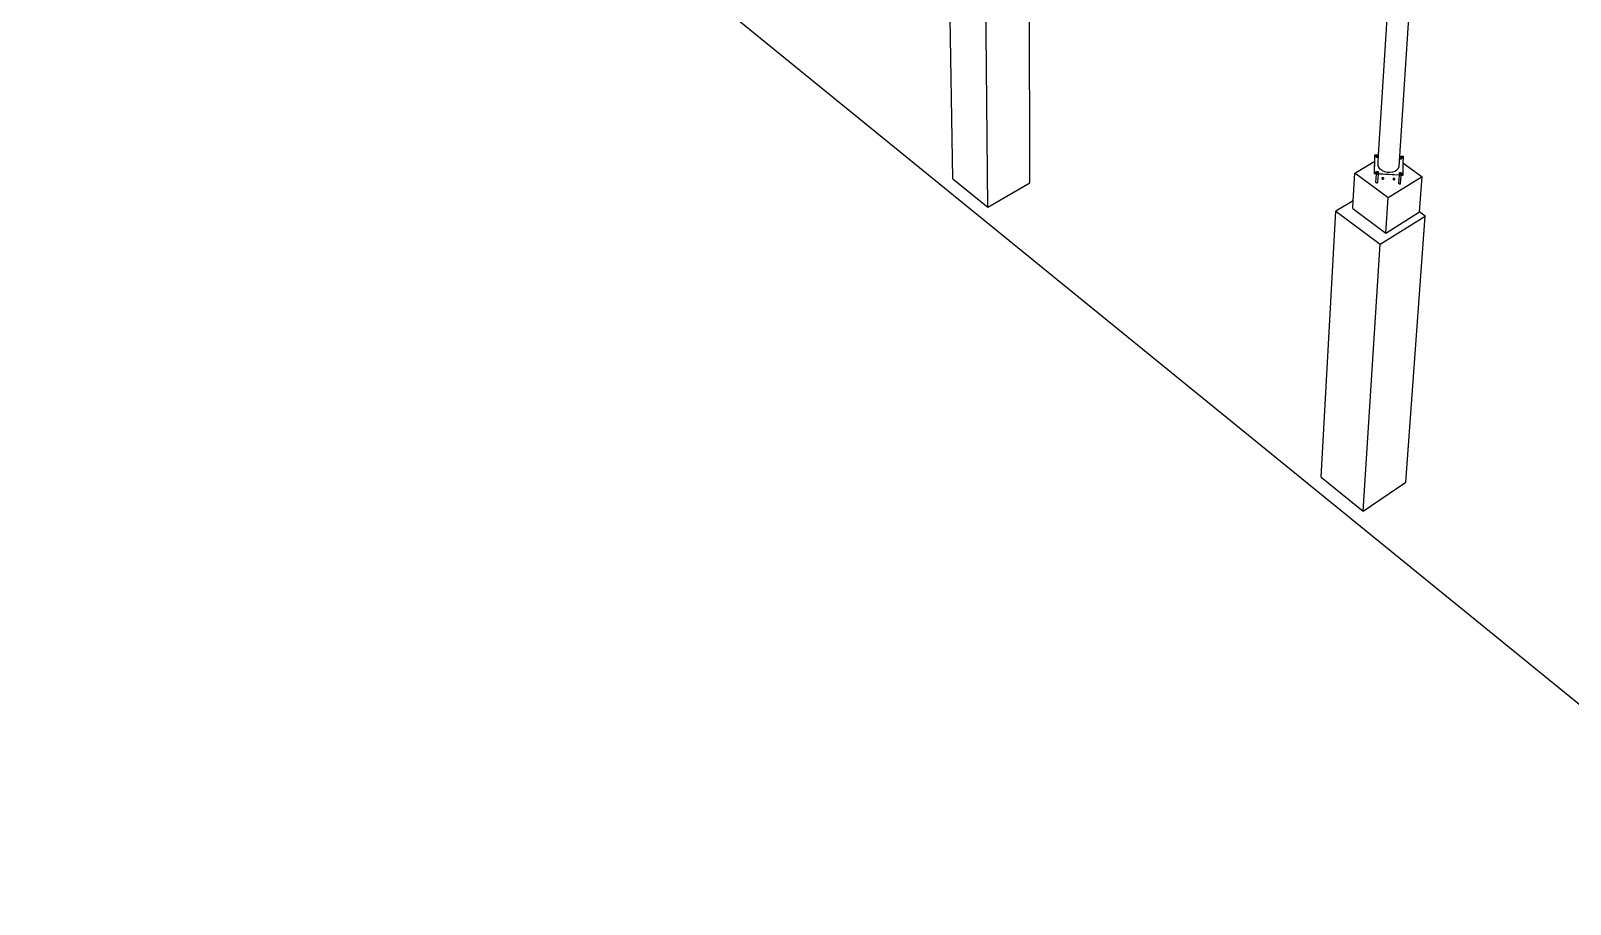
# Model space of a CAD drawing. Header units: inches. Extents: x -1925 to 2772, y -1726 to 1726.
# Drawn here: x -1358 to 713, y -1726 to -550 of the extents above; entities that cross this region are included whole.
import ezdxf

# ---------------------------------------------------------------- set-up
doc = ezdxf.new("R2010")
doc.units = ezdxf.units.IN
doc.header["$MEASUREMENT"] = 0

msp = doc.modelspace()

# ---------------------------------------------------------------- linework, layer by layer
for p, q in [((-1358.5, 240.4), (1056, -1726)), ((455.4, -716.9), (495.5, -75.9)), ((483.8, -718.4), (527.2, -66)), ((-117.8, -748.9), (-123.4, -402.2)), ((-13.8, -754.4), (-14.5, -407.6)), ((-70.5, -787.2), (-73.9, -439.3)), ((449.9, -739.9), (450.2, -718.8)), ((450.1, -725.1), (450.2, -719.2)), ((450.2, -718.8), (450.3, -716.6)), ((450.2, -716.9), (450.3, -716.6)), ((450.2, -719.2), (450.2, -716.9)), ((450.2, -718.8), (451.1, -718.8)), ((450.2, -719.2), (450.2, -718.8)), ((450.3, -716.6), (453.6, -716.8)), ((450.3, -716.6), (452.1, -717.9)), ((451.1, -718.8), (451.9, -718.6)), ((451.9, -718.8), (451.8, -719)), ((451.9, -718.8), (451.8, -719)), ((451.8, -719), (451.9, -719.3)), ((451.9, -718.3), (452, -718.1)), ((452, -718.6), (451.9, -718.3)), ((451.9, -718.6), (451.9, -718.3)), ((451.9, -718.8), (452, -718.6)), ((451.9, -718.6), (451.9, -718.6)), ((451.9, -718.6), (452, -718.6)), ((452, -718.6), (451.9, -718.8)), ((451.9, -718.8), (451.9, -718.6)), ((452, -718.6), (451.9, -718.8)), ((451.9, -719), (451.9, -718.8)), ((451.9, -719), (451.9, -718.8)), ((451.9, -718.8), (451.9, -718.8)), ((451.9, -719.2), (451.9, -719)), ((452.1, -719.4), (451.9, -719.2)), ((451.9, -719.3), (452, -719.5)), ((452, -718.1), (452.1, -717.9)), ((452.1, -718.8), (452, -718.6)), ((452, -718.6), (452, -718.6)), ((452, -718.6), (452, -718.6)), ((452, -718.6), (452, -718.6)), ((452, -719.5), (452.2, -719.7)), ((452.1, -717.9), (452.3, -717.7)), ((452.3, -719), (452.1, -718.8)), ((452.1, -719.4), (452.3, -719.6)), ((452.2, -719.7), (452.5, -719.8)), ((452.3, -717.7), (452.6, -717.6)), ((452.6, -719.1), (452.3, -719)), ((452.5, -719.8), (452.3, -719.6)), ((452.5, -719.8), (452.8, -719.9)), ((452.5, -719.8), (452.8, -719.9)), ((452.6, -717.6), (452.9, -717.6)), ((452.9, -719.2), (452.6, -719.1)), ((452.8, -719.9), (453.2, -719.9)), ((452.8, -719.9), (453.2, -720)), ((452.9, -717.6), (453.2, -717.5)), ((453.2, -719.3), (452.9, -719.2)), ((453.2, -717.5), (453.3, -717.6)), ((453.5, -719.3), (453.2, -719.3)), ((453.5, -719.9), (453.2, -719.9)), ((453.2, -720), (453.2, -719.9)), ((453.2, -720), (453.5, -719.9)), ((453.3, -717.6), (453.5, -717.4)), ((453.3, -717.6), (453.6, -717.6)), ((453.5, -717.4), (453.6, -716.8)), ((453.8, -719.2), (453.5, -719.3)), ((453.5, -719.9), (453.8, -719.8)), ((453.5, -719.9), (453.8, -719.9)), ((453.6, -716.8), (455.4, -716.9)), ((453.6, -717.6), (453.9, -717.7)), ((453.9, -719.1), (453.8, -719.2)), ((454.1, -719.7), (453.8, -719.8)), ((453.8, -719.9), (454.1, -719.7)), ((453.9, -717.7), (454.1, -717.8)), ((453.9, -719.1), (454.1, -719.1)), ((454.1, -719.1), (453.9, -719.1)), ((454.1, -717.8), (454.3, -718)), ((454.3, -718.9), (454.1, -719.1)), ((454.1, -719.7), (454.3, -719.6)), ((454.1, -719.7), (454.3, -719.6)), ((454.3, -718), (454.5, -718.2)), ((454.4, -718.8), (454.3, -718.9)), ((454.3, -719.2), (454.4, -719.2)), ((454.4, -719.4), (454.3, -719.6)), ((454.3, -719.6), (454.5, -719.4)), ((454.5, -718.5), (454.4, -718.7)), ((454.4, -718.7), (454.4, -718.8)), ((454.5, -718.9), (454.4, -718.8)), ((454.4, -718.8), (454.4, -718.9)), ((454.4, -718.8), (454.4, -718.8)), ((454.5, -718.9), (454.4, -718.8)), ((454.4, -718.9), (454.5, -719.1)), ((454.5, -719.1), (454.4, -719.2)), ((454.4, -719.2), (454.4, -719.4)), ((454.4, -719.2), (454.5, -719.2)), ((454.5, -718.2), (454.5, -718.5)), ((454.5, -719), (454.5, -718.5)), ((454.5, -719), (454.5, -718.9)), ((454.5, -719.1), (454.5, -718.9)), ((454.5, -719.2), (454.5, -719)), ((454.5, -719.1), (454.5, -719)), ((454.5, -719.2), (454.5, -719.1)), ((454.5, -719.2), (454.5, -719.2)), ((454.5, -719.2), (454.5, -719.2)), ((454.5, -719.2), (454.5, -719.2)), ((454.5, -719.4), (454.5, -719.2)), ((454.7, -728.6), (455.4, -716.9)), ((482.9, -732.4), (483.8, -718.4)), ((483.8, -721), (483.7, -721.3)), ((483.8, -718.4), (484.9, -718.4)), ((483.8, -720.6), (483.9, -720.4)), ((483.9, -720.8), (483.8, -720.6)), ((483.8, -721), (483.8, -720.6)), ((483.8, -721), (483.8, -721)), ((483.8, -721.3), (483.8, -721)), ((483.8, -721.5), (483.8, -721.3)), ((484, -721.7), (483.8, -721.5)), ((483.9, -720.4), (484, -720.2)), ((483.9, -720.9), (483.9, -720.8)), ((483.9, -721), (483.9, -720.9)), ((483.9, -720.9), (483.9, -720.9)), ((484, -721), (483.9, -720.9)), ((483.9, -720.9), (483.9, -720.9)), ((484, -720.2), (484.2, -720)), ((484.2, -721.2), (484, -721)), ((484, -721.7), (484.2, -721.9)), ((484.2, -720), (484.5, -719.9)), ((484.5, -721.4), (484.2, -721.2)), ((484.4, -722), (484.2, -721.9)), ((484.4, -722), (484.7, -722.1)), ((484.5, -719.9), (484.8, -719.8)), ((484.8, -721.5), (484.5, -721.4)), ((484.7, -722.1), (485.1, -722.2)), ((484.8, -719.8), (485.1, -719.8)), ((485.1, -721.5), (484.8, -721.5)), ((484.9, -718.4), (485, -719)), ((484.9, -718.4), (488.2, -718.6)), ((485, -719), (485.3, -719.6)), ((485.1, -719.8), (485.5, -719.9)), ((485.4, -721.5), (485.1, -721.5)), ((485.1, -722.2), (485.4, -722.2)), ((485.1, -722.2), (485.4, -722.2)), ((485.3, -719.6), (485.7, -719.9)), ((485.7, -721.4), (485.4, -721.5)), ((485.4, -722.2), (485.7, -722.1)), ((485.7, -722.1), (485.4, -722.2)), ((485.5, -719.9), (485.7, -719.9)), ((485.7, -719.9), (485.8, -720)), ((486, -721.3), (485.7, -721.4)), ((485.7, -722.1), (486, -722)), ((485.7, -722.1), (486, -722)), ((485.8, -720), (488.1, -718.6)), ((485.8, -720), (486, -720.1)), ((486, -720.1), (486.2, -720.3)), ((486.2, -721.2), (486, -721.3)), ((486, -722), (486.2, -721.8)), ((486.2, -721.8), (486, -722)), ((486.2, -720.3), (486.5, -720.5)), ((486.2, -720.3), (486.4, -720.5)), ((486.2, -720.3), (486.2, -720.3)), ((486.4, -721), (486.2, -721.2)), ((486.2, -721.8), (486.3, -721.6)), ((486.2, -721.8), (486.4, -721.6)), ((486.4, -721.2), (486.3, -721.1)), ((486.3, -721.3), (486.4, -721.4)), ((486.4, -721.4), (486.3, -721.6)), ((486.4, -720.5), (486.4, -720.7)), ((486.4, -720.7), (486.4, -721)), ((486.4, -721.2), (486.4, -720.7)), ((486.4, -721.4), (486.4, -721.2)), ((486.4, -721.2), (486.4, -721.2)), ((486.4, -721.4), (486.4, -721.2)), ((486.4, -721.6), (486.4, -721.4)), ((486.5, -720.5), (487.3, -720.7)), ((487.3, -720.7), (488.2, -720.8)), ((488.2, -720.8), (488.1, -727.5)), ((488.2, -718.6), (488.2, -720.8)), ((421.2, -778.5), (423.4, -741.4)), ((423.4, -741.4), (450.1, -725.1)), ((468.2, -774.5), (423.4, -741.4)), ((449.8, -742.1), (449.9, -739.9)), ((449.8, -742.5), (449.9, -740.2)), ((449.8, -742.1), (452.2, -740.7)), ((453.2, -742.3), (449.8, -742.1)), ((449.8, -742.5), (449.8, -742.1)), ((452.3, -742.6), (449.8, -742.5)), ((449.9, -740.2), (450.1, -725.1)), ((450.8, -740), (449.9, -739.9)), ((449.9, -740.2), (449.9, -739.9)), ((451.6, -740.3), (450.8, -740)), ((452.3, -740.7), (451.6, -740.3)), ((451.6, -753.4), (452.3, -742.6)), ((452.8, -741.2), (452.3, -740.7)), ((453.2, -742.6), (452.3, -742.6)), ((452.5, -740.2), (452.4, -740.5)), ((452.5, -740.2), (452.4, -740.4)), ((452.4, -740.5), (452.5, -740.7)), ((452.5, -739.8), (452.6, -739.6)), ((452.6, -740), (452.5, -739.8)), ((452.5, -740.2), (452.5, -739.8)), ((452.6, -740.1), (452.5, -740.2)), ((452.6, -740.1), (452.5, -740.2)), ((452.5, -740.2), (452.6, -740.2)), ((452.5, -740.4), (452.5, -740.2)), ((452.5, -740.2), (452.5, -740.2)), ((452.5, -740.4), (452.5, -740.2)), ((452.5, -740.7), (452.5, -740.4)), ((452.7, -740.9), (452.5, -740.7)), ((452.5, -740.7), (452.6, -740.9)), ((452.6, -739.6), (452.7, -739.4)), ((452.7, -740.2), (452.6, -740)), ((452.6, -740.9), (452.8, -741.1)), ((452.7, -739.4), (452.9, -739.2)), ((452.9, -740.4), (452.7, -740.2)), ((452.9, -741.1), (452.7, -740.9)), ((452.8, -741.1), (453.1, -741.3)), ((453.1, -741.7), (452.8, -741.2)), ((452.9, -739.2), (453.2, -739.1)), ((453.2, -740.6), (452.9, -740.4)), ((452.9, -741.1), (453.1, -741.2)), ((453.1, -741.2), (453.4, -741.3)), ((453.1, -741.3), (453.4, -741.4)), ((453.2, -742.3), (453.1, -741.7)), ((453.2, -739.1), (453.5, -739)), ((453.5, -740.7), (453.2, -740.6)), ((453.2, -742.6), (453.2, -742.3)), ((484.6, -744), (453.2, -742.3)), ((455, -742.7), (453.2, -742.6)), ((453.8, -741.4), (453.4, -741.3)), ((453.4, -741.4), (453.8, -741.4)), ((453.5, -739), (453.8, -739)), ((453.8, -740.7), (453.5, -740.7)), ((453.8, -739), (454.2, -739)), ((453.8, -741.4), (453.8, -740.7)), ((454.1, -740.7), (453.8, -740.7)), ((453.8, -740.7), (453.8, -740.7)), ((453.8, -741.4), (454.1, -741.4)), ((453.8, -741.4), (454.1, -741.4)), ((453.8, -741.4), (454.1, -741.4)), ((454.5, -740.6), (454.1, -740.7)), ((454.1, -741.4), (454.4, -741.3)), ((454.1, -741.4), (454.4, -741.3)), ((454.1, -741.4), (454.4, -741.4)), ((454.2, -739), (454.5, -739.1)), ((454.3, -753.5), (455, -742.7)), ((454.4, -741.3), (454.7, -741.2)), ((454.4, -741.4), (454.7, -741.2)), ((454.4, -741.3), (454.7, -741.2)), ((454.5, -739.1), (454.7, -739.3)), ((454.7, -740.5), (454.5, -740.6)), ((454.7, -731.1), (454.7, -728.6)), ((455.6, -733.6), (454.7, -731.1)), ((454.7, -739.3), (454.9, -739.5)), ((454.9, -740.3), (454.7, -740.5)), ((454.9, -740.6), (454.7, -740.6)), ((454.9, -741), (454.7, -741.2)), ((454.7, -741.2), (454.9, -741)), ((454.7, -741.2), (454.9, -741.1)), ((454.9, -739.5), (455.1, -739.7)), ((455.1, -740.1), (454.9, -740.3)), ((454.9, -741), (455, -740.8)), ((454.9, -741.1), (455.1, -740.8)), ((454.9, -741), (455.1, -740.8)), ((483, -744.2), (455, -742.7)), ((455.1, -739.7), (455.1, -739.9)), ((455.1, -739.9), (455.1, -740.1)), ((455.1, -740.6), (455.1, -739.9)), ((455.1, -740.6), (455.1, -740.4)), ((455.1, -740.8), (455.1, -740.6)), ((455.1, -740.6), (455.1, -740.6)), ((455.1, -740.6), (455.1, -740.6)), ((455.1, -740.6), (455.1, -740.6)), ((455.1, -740.8), (455.1, -740.6)), ((457.5, -735.9), (455.6, -733.6)), ((460.1, -737.7), (457.5, -735.9)), ((460.1, -737.7), (463.4, -739.1)), ((463.4, -739.1), (467, -739.9)), ((467, -739.9), (470.7, -740.1)), ((470.7, -740.1), (474.3, -739.6)), ((474.3, -739.6), (477.5, -738.5)), ((477.5, -738.5), (480.1, -736.9)), ((480.1, -736.9), (482, -734.8)), ((482, -734.8), (482.9, -732.4)), ((483, -744.2), (482.3, -754.8)), ((484.6, -744.3), (483, -744.2)), ((483.3, -741.7), (483.2, -742)), ((483.2, -741.9), (483.2, -742.2)), ((483.2, -742.2), (483.4, -742.4)), ((483.3, -741.3), (483.4, -741.1)), ((483.3, -742), (483.3, -741.3)), ((483.4, -741.5), (483.3, -741.3)), ((483.3, -741.7), (483.4, -741.6)), ((483.4, -741.6), (483.3, -741.7)), ((483.3, -742), (483.3, -741.7)), ((483.3, -742.2), (483.3, -742)), ((483.4, -742.4), (483.3, -742.2)), ((483.4, -741.1), (483.5, -740.9)), ((483.4, -741.6), (483.4, -741.5)), ((483.5, -741.7), (483.4, -741.6)), ((483.4, -742.4), (483.6, -742.6)), ((483.6, -742.6), (483.4, -742.4)), ((483.5, -740.9), (483.7, -740.7)), ((483.7, -741.9), (483.5, -741.7)), ((483.6, -742.6), (483.9, -742.7)), ((483.6, -742.6), (483.9, -742.7)), ((483.7, -740.7), (484, -740.6)), ((484, -742.1), (483.7, -741.9)), ((483.9, -742.7), (484.2, -742.8)), ((484.2, -742.8), (483.9, -742.7)), ((484, -740.6), (484.3, -740.5)), ((484.3, -742.2), (484, -742.1)), ((484.2, -742.8), (484.6, -742.9)), ((484.2, -742.8), (484.5, -742.9)), ((484.3, -740.5), (484.6, -740.5)), ((484.6, -742.2), (484.3, -742.2)), ((484.5, -742.9), (484.6, -742.9)), ((484.6, -740.5), (484.9, -740.5)), ((484.9, -742.2), (484.6, -742.2)), ((484.9, -742.9), (484.6, -742.9)), ((484.6, -742.9), (484.6, -742.9)), ((484.6, -742.9), (484.9, -742.9)), ((484.8, -743.4), (484.6, -744)), ((484.6, -744.3), (484.6, -744)), ((488, -744.2), (484.6, -744)), ((485.7, -744.4), (484.6, -744.3)), ((485.1, -742.9), (484.8, -743.4)), ((484.9, -740.5), (485.3, -740.6)), ((485.2, -742.1), (484.9, -742.2)), ((485.2, -742.8), (484.9, -742.9)), ((484.9, -742.9), (485.2, -742.8)), ((484.9, -742.9), (484.9, -742.9)), ((485, -755), (485.7, -744.4)), ((485.2, -742.8), (485.1, -742.9)), ((485.5, -742), (485.2, -742.1)), ((485.2, -742.8), (485.5, -742.7)), ((485.2, -742.8), (485.5, -742.7)), ((485.2, -742.8), (485.2, -742.8)), ((485.3, -740.6), (485.5, -740.8)), ((485.5, -740.8), (485.7, -741)), ((485.7, -741.9), (485.5, -742)), ((485.8, -742.1), (485.5, -742.1)), ((485.6, -742.4), (485.5, -742.6)), ((485.7, -742.5), (485.5, -742.7)), ((485.5, -742.7), (485.7, -742.5)), ((485.8, -742.4), (485.6, -742.4)), ((485.7, -741), (485.9, -741.2)), ((485.8, -741.8), (485.7, -741.9)), ((485.7, -742.5), (485.8, -742.3)), ((485.7, -742.5), (485.8, -742.4)), ((485.7, -742.5), (485.8, -742.4)), ((485.7, -742.5), (485.7, -742.4)), ((485.7, -742.5), (485.7, -742.5)), ((488, -744.2), (485.7, -742.5)), ((485.7, -742.5), (485.7, -742.5)), ((485.7, -742.5), (485.7, -742.5)), ((485.7, -742.5), (485.7, -742.5)), ((488, -744.5), (485.7, -744.4)), ((485.9, -741.4), (485.8, -741.6)), ((485.8, -741.6), (485.8, -741.8)), ((485.8, -741.8), (485.8, -741.7)), ((485.8, -741.8), (485.8, -741.8)), ((485.8, -741.9), (485.8, -741.8)), ((485.8, -741.8), (485.8, -741.9)), ((485.8, -741.8), (485.8, -741.8)), ((485.8, -741.9), (485.8, -742)), ((485.8, -742.1), (485.9, -742)), ((485.8, -742.3), (485.9, -742.1)), ((486.3, -742.1), (485.8, -742.4)), ((485.8, -742.3), (485.9, -742.1)), ((485.8, -742.4), (485.8, -742.3)), ((485.8, -742.3), (485.8, -742.4)), ((485.8, -742.4), (485.8, -742.4)), ((485.9, -741.2), (485.9, -741.4)), ((485.9, -742), (485.9, -741.4)), ((485.9, -742.1), (485.9, -741.9)), ((485.9, -742.1), (485.9, -742)), ((485.9, -742.1), (485.9, -742.1)), ((485.9, -742.1), (485.9, -742.1)), ((487.2, -741.9), (486.3, -742.1)), ((488, -741.9), (487.2, -741.9)), ((488.1, -727.5), (488, -741.9)), ((488, -741.9), (488, -744.2)), ((488, -744.5), (488, -744.2)), ((488.1, -727.5), (513.8, -746.2)), ((-117.8, -748.9), (-70.5, -787.2)), ((-70.5, -787.2), (-13.8, -754.4)), ((451.7, -753.6), (451.6, -753.4)), ((451.8, -753.8), (451.7, -753.6)), ((451.8, -753.8), (452, -754)), ((452, -754), (452.3, -754.2)), ((452.3, -754.2), (452.6, -754.3)), ((452.6, -754.3), (453, -754.3)), ((453, -754.3), (453.3, -754.3)), ((453.3, -754.3), (453.6, -754.2)), ((453.6, -754.2), (453.9, -754.1)), ((453.9, -754.1), (454.1, -753.9)), ((454.1, -753.9), (454.3, -753.7)), ((454.3, -753.7), (454.3, -753.5)), ((459.7, -748.2), (459.6, -748.4)), ((459.6, -748.4), (459.7, -748.7)), ((459.8, -748), (459.7, -748.2)), ((459.7, -748.7), (459.8, -748.9)), ((460, -747.8), (459.8, -748)), ((459.8, -748.9), (460, -749.1)), ((460.3, -747.7), (460, -747.8)), ((460, -749.1), (460.3, -749.3)), ((460.6, -747.6), (460.3, -747.7)), ((460.3, -749.3), (460.6, -749.4)), ((461, -747.6), (460.6, -747.6)), ((460.6, -749.4), (461, -749.4)), ((461.3, -747.7), (461, -747.6)), ((461, -748.5), (461.9, -747.9)), ((461, -749.4), (461.3, -749.4)), ((461.6, -747.8), (461.3, -747.7)), ((461.3, -749.4), (461.6, -749.3)), ((461.9, -747.9), (461.6, -747.8)), ((461.6, -749.3), (461.9, -749.2)), ((462.1, -748.1), (461.9, -747.9)), ((461.9, -749.2), (462.1, -749)), ((462.3, -748.3), (462.1, -748.1)), ((462.1, -749), (462.2, -748.8)), ((462.2, -748.8), (462.3, -748.6)), ((462.3, -748.6), (462.3, -748.3)), ((513.8, -746.2), (468.2, -774.5)), ((474.8, -749), (474.7, -749.2)), ((474.7, -749.2), (474.8, -749.5)), ((474.9, -748.8), (474.8, -749)), ((474.8, -749.5), (474.9, -749.7)), ((475.1, -748.6), (474.9, -748.8)), ((474.9, -749.7), (475.1, -749.9)), ((475.4, -748.5), (475.1, -748.6)), ((475.1, -748.6), (476.1, -749.3)), ((475.1, -749.9), (475.4, -750.1)), ((475.7, -748.4), (475.4, -748.5)), ((475.4, -750.1), (475.7, -750.2)), ((476.1, -748.4), (475.7, -748.4)), ((475.7, -750.2), (476.1, -750.2)), ((476.4, -748.5), (476.1, -748.4)), ((476.1, -750.2), (476.4, -750.2)), ((476.7, -748.6), (476.4, -748.5)), ((476.4, -750.2), (476.7, -750.1)), ((477, -748.7), (476.7, -748.6)), ((476.7, -750.1), (477, -750)), ((477.2, -748.9), (477, -748.7)), ((477, -750), (477.2, -749.8)), ((477.3, -749.1), (477.2, -748.9)), ((477.2, -749.8), (477.3, -749.6)), ((477.4, -749.4), (477.3, -749.1)), ((477.3, -749.6), (477.4, -749.4)), ((482.4, -755), (482.3, -754.8)), ((482.5, -755.3), (482.4, -755)), ((482.5, -755.3), (482.7, -755.5)), ((482.7, -755.5), (483, -755.6)), ((483, -755.6), (483.3, -755.7)), ((483.3, -755.7), (483.7, -755.8)), ((483.7, -755.8), (484, -755.8)), ((484, -755.8), (484.3, -755.7)), ((484.3, -755.7), (484.6, -755.6)), ((484.6, -755.6), (484.7, -755.5)), ((484.7, -755.5), (484.8, -755.4)), ((484.8, -755.4), (485, -755.2)), ((485, -755.2), (485, -755)), ((510.5, -793.7), (513.8, -746.2)), ((421.2, -778.5), (398, -792.7)), ((420.6, -788.8), (421.2, -778.5)), ((465.1, -822), (468.2, -774.5)), ((378.2, -1150.9), (398, -792.7)), ((398, -792.7), (457.4, -837.2)), ((420.6, -788.8), (465.1, -822)), ((457.4, -837.2), (518, -799.2)), ((465.1, -822), (510.5, -793.7)), ((492.1, -1157.5), (518, -799.2)), ((518, -799.2), (510.5, -793.7)), ((434.4, -1196.5), (457.4, -837.2)), ((378.2, -1150.9), (434.4, -1196.5)), ((434.4, -1196.5), (492.1, -1157.5))]:
    msp.add_line(p, q)

doc.saveas('drawing.dxf')
